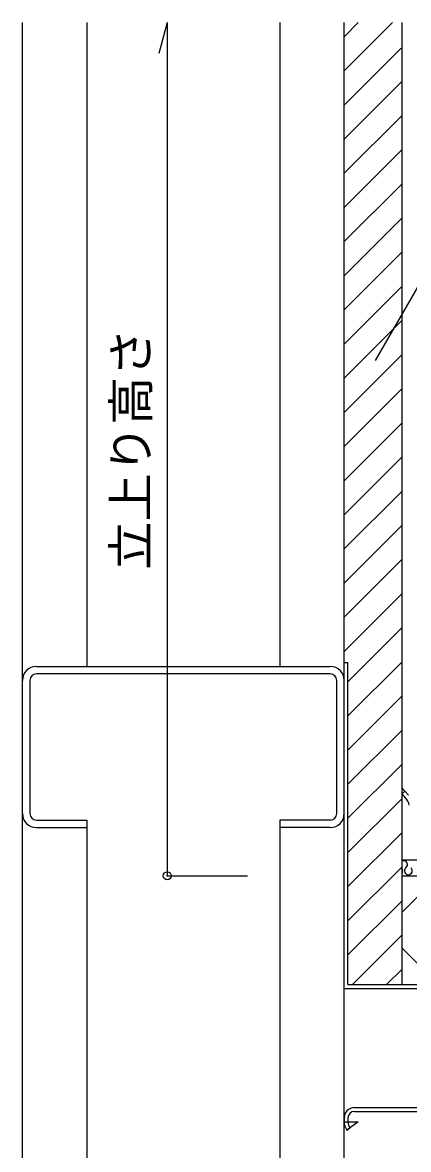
# Model space of a CAD drawing. Units: millimetres, scale not verified. Extents: x -665 to 665, y -465 to 450.
# Drawn here: x -353.7 to -233.7, y -153.4 to 196.6 of the extents above; entities that cross this region are included whole.
import ezdxf
from ezdxf.enums import TextEntityAlignment as Align

# ---------------------------------------------------------------- set-up
doc = ezdxf.new("R2010")
doc.units = ezdxf.units.MM
doc.header["$LTSCALE"] = 5
doc.header["$PDMODE"] = 32
doc.header["$PDSIZE"] = 2.5
for name, color, linetype in [('0-1_線色１（水色）', 4, 'Continuous'), ('0-2_線色２（白）', 7, 'Continuous'), ('0-5_金属', 7, 'Continuous'), ('0-6_鋼板・アングル', 2, 'Continuous'), ('0-A_文字', 7, 'Continuous'), ('0-B_寸法', 7, 'Continuous'), ('0-D_断熱・ハッチ', 4, 'Continuous')]:
    doc.layers.add(name, color=color, linetype=linetype)
doc.styles.add('ＭＳ ゴシック', font='')
doc.styles.get('ＭＳ ゴシック').set_extended_font_data('MS Gothic')

msp = doc.modelspace()

# ---------------------------------------------------------------- linework, layer by layer
at = {"layer": '0-1_線色１（水色）'}
for centre, start, end in [((-235.191, -64.959), 307.52351, 114.45011), ((-236.663, -66.875), 323.54012, 36.45988), ((-233.719, -66.875), 127.52351, 52.47649)]:
    msp.add_arc(centre, 1.208, start, end, dxfattribs=at)
at = {"layer": '0-2_線色２（白）'}
for p, q in [((-235.691, -102.217), (-235.691, 196.583)), ((-234.803, -42.159), (-235.691, -41.182)), ((-235.691, -63.417), (-9.165, -63.417)), ((-235.691, -68.417), (-9.165, -68.417))]:
    msp.add_line(p, q, dxfattribs=at)
at = {"layer": '0-5_金属'}
for p, q in [((-353.691, -227.716), (-353.691, 196.583)), ((-333.691, 196.583), (-333.691, -3.417)), ((-273.691, 196.583), (-273.691, -3.417)), ((-253.691, -227.716), (-253.691, 196.583)), ((-349.391, -3.417), (-257.991, -3.417)), ((-257.991, -5.717), (-349.391, -5.717)), ((-351.391, -7.717), (-351.391, -49.117)), ((-255.991, -49.117), (-255.991, -7.717)), ((-349.391, -51.117), (-333.691, -51.117)), ((-333.691, -51.117), (-333.691, -53.417)), ((-273.691, -51.117), (-273.691, -53.417)), ((-257.991, -51.117), (-273.691, -51.117)), ((-349.391, -53.417), (-333.691, -53.417)), ((-333.691, -53.417), (-333.691, -227.716)), ((-273.691, -53.417), (-273.691, -227.716)), ((-257.991, -53.417), (-273.691, -53.417)), ((-250.491, -140.417), (-236.691, -140.417)), ((-250.491, -141.617), (-236.691, -141.617)), ((-236.691, -140.417), (-222.891, -140.417)), ((-236.691, -141.617), (-222.891, -141.617)), ((-253.691, -143.617), (-253.691, -144.817)), ((-253.69, -144.817), (-249.29, -144.817)), ((-249.291, -144.817), (-252.841, -147.417)), ((-252.84, -147.416), (-251.872, -146.707)), ((-252.491, -143.617), (-252.491, -144.817))]:
    msp.add_line(p, q, dxfattribs=at)
for centre, radius, start, end in [((-349.391, -7.717), 4.3, 90, 180), ((-257.991, -7.717), 4.3, 0, 90), ((-349.391, -7.717), 2, 90, 180), ((-257.991, -7.717), 2, 0, 90), ((-349.391, -49.117), 4.3, 180, 270), ((-349.391, -49.117), 2, 180, 270), ((-257.991, -49.117), 2, 270, 0), ((-257.991, -49.117), 4.3, 270, 0), ((-250.491, -143.617), 3.2, 89.99993, 179.9999), ((-250.491, -143.617), 2, 89.99993, 179.9999), ((-249.291, -144.817), 4.4, 180.00009, 216.22041), ((-249.291, -144.817), 3.2, 180.00009, 216.2226)]:
    msp.add_arc(centre, radius, start, end, dxfattribs=at)
at = {"layer": '0-6_鋼板・アングル'}
for p, q in [((-253.691, -2.217), (-252.491, -2.217)), ((-253.691, -103.417), (-253.691, -2.217)), ((-252.491, -102.217), (-252.491, -2.217)), ((-234.803, -42.159), (-235.691, -42.966)), ((-234.567, -44.203), (-235.691, -42.966)), ((-233.679, -43.395), (-234.803, -42.159)), ((-252.491, -102.217), (-52.491, -102.217))]:
    msp.add_line(p, q, dxfattribs=at)
msp.add_lwpolyline([(-253.691, -103.417), (-52.491, -103.417), (-52.491, -102.217)], dxfattribs=at)
msp.add_arc((-237.896, -47.23), 4.5, 10, 42.27369, dxfattribs=at)
at = {"layer": '0-A_文字'}
msp.add_line((-243.981, 91.602), (-200.691, 166.583), dxfattribs=at)
at = {"layer": '0-B_寸法'}
for p, q in [((-308.691, 196.583), (-311.279, 186.924)), ((-308.691, 196.583), (-308.691, -68.417)), ((-308.691, -68.417), (-283.691, -68.417))]:
    msp.add_line(p, q, dxfattribs=at)
at = {"layer": '0-B_寸法', "color": 1}
msp.add_point((-308.691, -68.417), dxfattribs=at)
at = {"layer": '0-D_断熱・ハッチ'}
for p, q in [((-253.691, 181.571), (-238.679, 196.583)), ((-253.691, 192.178), (-249.286, 196.583)), ((-253.691, 170.965), (-235.998, 188.658)), ((-253.691, 160.358), (-235.691, 178.358)), ((-253.691, 149.751), (-235.691, 167.751)), ((-253.691, 139.145), (-235.691, 157.145)), ((-253.691, 128.538), (-235.691, 146.538)), ((-253.691, 117.932), (-235.691, 135.932)), ((-253.691, 107.325), (-235.691, 125.325)), ((-253.691, 96.718), (-235.691, 114.718)), ((-253.691, 86.112), (-235.691, 104.112)), ((-253.691, 75.505), (-235.691, 93.505)), ((-253.691, 64.899), (-235.691, 82.899)), ((-253.691, 54.292), (-235.691, 72.292)), ((-253.691, 43.685), (-235.691, 61.685)), ((-253.691, 33.079), (-235.691, 51.079)), ((-253.691, 22.472), (-235.691, 40.472)), ((-253.691, 11.866), (-235.691, 29.866)), ((-253.691, 1.259), (-235.691, 19.259)), ((-252.491, -8.148), (-235.691, 8.652)), ((-252.491, -18.754), (-235.691, -1.954)), ((-252.491, -29.361), (-235.691, -12.561)), ((-252.491, -39.967), (-235.691, -23.167)), ((-252.491, -50.574), (-235.691, -33.774)), ((-252.491, -61.181), (-235.691, -44.381)), ((-252.491, -71.787), (-235.691, -54.987)), ((-252.491, -82.394), (-235.691, -65.594)), ((-235.691, -79.736), (-224.372, -68.417)), ((-252.491, -93), (-235.691, -76.2)), ((-251.101, -102.217), (-235.691, -86.807)), ((-235.691, -90.941), (-224.415, -102.217)), ((-240.494, -102.217), (-235.691, -97.414))]:
    msp.add_line(p, q, dxfattribs=at)

# ---------------------------------------------------------------- texts
at = {"layer": '0-B_寸法', "style": 'ＭＳ ゴシック'}
msp.add_text('立上り高さ', height=11, rotation=90, dxfattribs=at).set_placement((-311.191, 26.583), align=Align.BOTTOM_LEFT)

doc.saveas('drawing.dxf')
